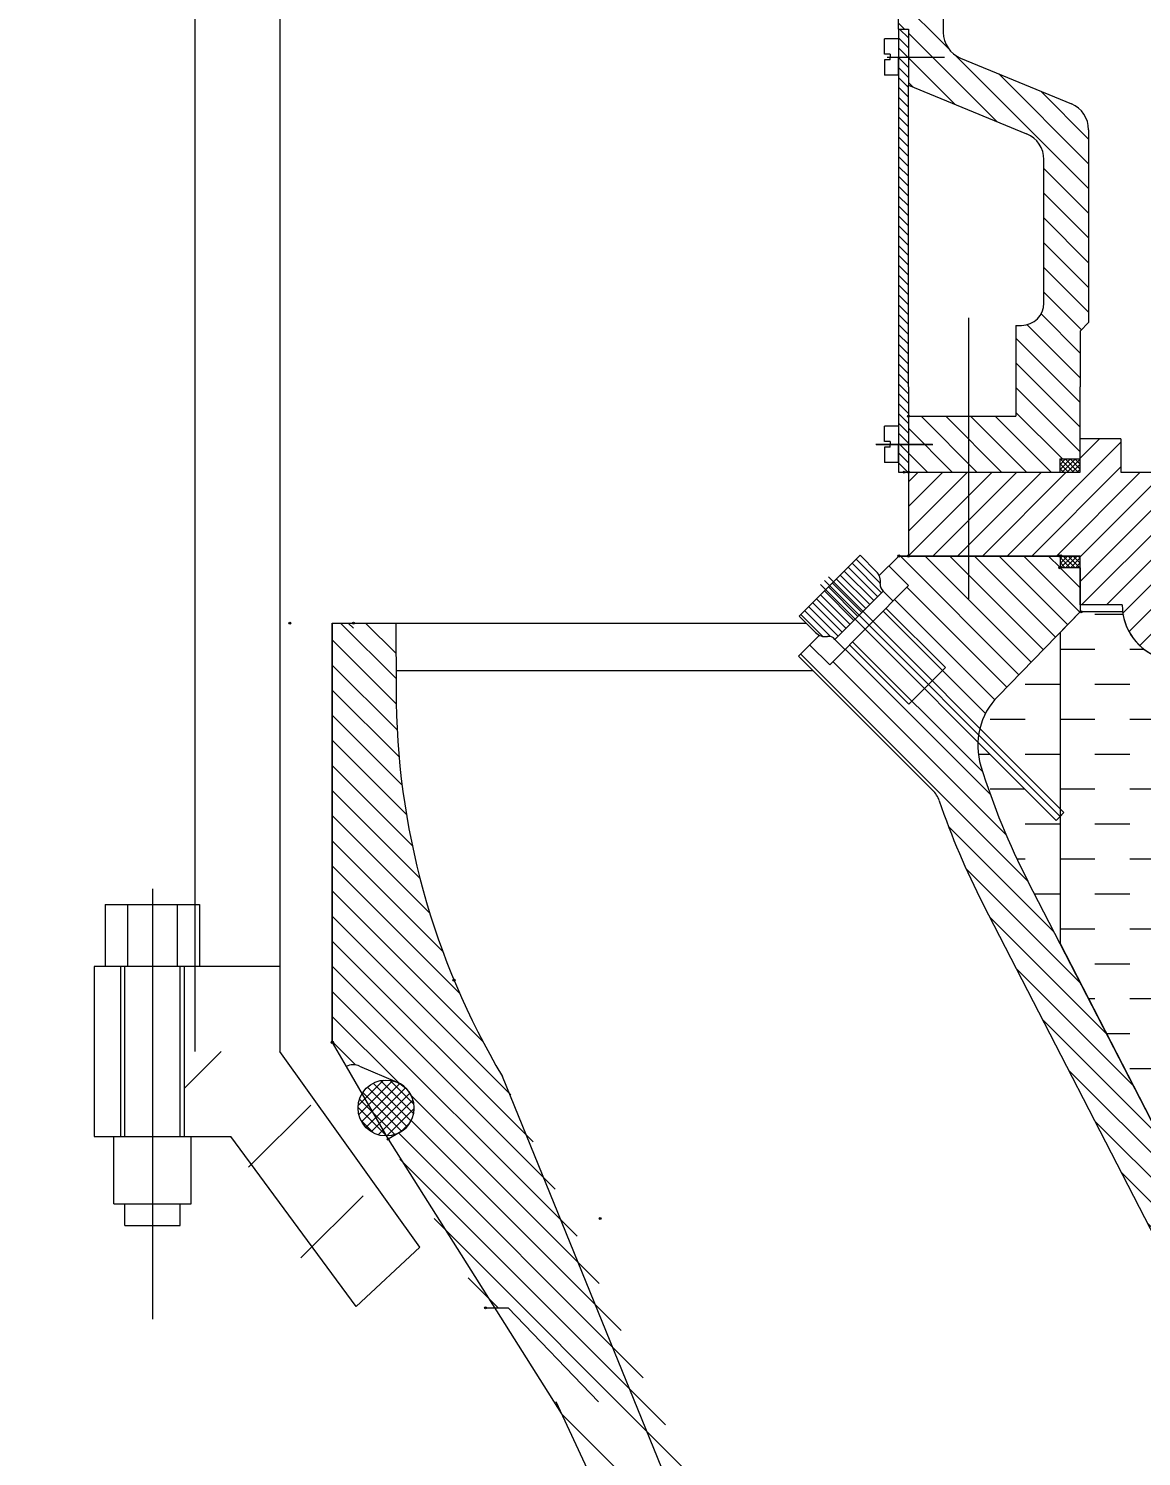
# Model space of a CAD drawing. Extents: x -51258 to 164715, y -112558 to 496610.
# Drawn here: x 73515 to 74039, y 47493 to 48165 of the extents above; entities that cross this region are included whole.
import ezdxf

# ---------------------------------------------------------------- set-up
doc = ezdxf.new("R2010")
doc.units = 0
doc.header["$LTSCALE"] = 1000
doc.header["$PDMODE"] = 32
doc.header["$PDSIZE"] = 1
doc.layers.add('细线0.15', color=4, linetype='Continuous', lineweight=15)
doc.styles.add('han', font='pdatxt.shx', dxfattribs={"width": 0.7, "bigfont": 'chinese.shx'})
doc.styles.add('图中的汉字和数字', font='njsyeng.shx', dxfattribs={"width": 0.7, "bigfont": 'njsychn.shx'})
doc.dimstyles.new('1比200(加大字号)', dxfattribs={"dimtxt": 700, "dimasz": 240, "dimexe": 240, "dimexo": 30, "dimgap": 20, "dimtad": 1, "dimdec": 0, "dimdsep": 46, "dimtxsty": '图中的汉字和数字', "dimblk": 'ARCHTICK', "dimcen": 2, "dimclrd": 3, "dimclre": 3, "dimclrt": 3, "dimadec": 0, "dimazin": 0, "dimtfac": 1, "dimtdec": 0, "dimtmove": 2, "dimatfit": 3, "dimldrblk": 'ARCHTICK', "dimfxl": 1000, "dimfxlon": 1, "dimarcsym": 0})
pattern_1 = [(45, (127077.1556, 218406.262), (-2.325992, 2.325992), []), (135, (127077.1556, 218406.262), (-2.325992, -2.325992), [])]
pattern_2 = [(135, (127057.1556, 218406.262), (-1.162996, -1.162996), []), (225, (127057.1556, 218406.262), (1.162996, -1.162996), [])]

# ---------------------------------------------------------------- blocks, each defined once
blk = doc.blocks.new('hhhhh')
at = {"layer": '细线0.15'}
h = blk.add_hatch(dxfattribs=at)
h.set_pattern_fill('ANSI31', color=10, scale=65.788988, angle=-90, style=0)
h.set_pattern_definition([(315, (125997.9726, 222820.645), (5.81498, 5.81498), [])])
h.paths.add_polyline_path([(127826.72, 221204.33), (127826.72, 220917.91), (127826.72, 220911.33), (127826.72, 220629.34), (127831.33, 220629.34), (127831.33, 220603.02), (127887, 220580.06, -0.303776), (127895.14, 220567.9), (127895.14, 220500.39, -0.414214), (127884.61, 220489.87), (127881.98, 220489.87), (127881.98, 220487.23), (127881.98, 220447.1), (127859.61, 220447.1), (127859.61, 220420.79), (127902.64, 220420.79), (127902.64, 220427), (127912.25, 220427), (127912.25, 220460.92), (127912.25, 220476.71), (127912.25, 220487.23), (127916.19, 220491.18), (127916.19, 220581.99, 0.303776), (127908.05, 220594.15), (127855.91, 220615.65, -0.303776), (127847.77, 220627.82), (127847.77, 220737.78, -0.129617), (127837.51, 220776.71), (127837.51, 220911.33), (127837.51, 220917.91), (127837.51, 221028.68), (127837.25, 221028.68), (127837.25, 221039.86), (127837.51, 221039.86), (127837.51, 221297.44), (127831.59, 221297.44), (127831.59, 221303.02), (127822.77, 221303.02), (127822.77, 221263.54), (127817.77, 221263.54), (127817.77, 221256.96), (127808.3, 221250.89), (127798.83, 221256.96), (127798.83, 221263.54), (127793.83, 221263.54), (127793.83, 221303.02), (127781.98, 221303.02), (127781.98, 221261.75, 0.343601), (127801.87, 221236.23, -0.343601)])
h.paths.add_polyline_path([(127859.61, 220420.79), (127859.61, 220447.1), (127831.33, 220447.1), (127831.33, 220420.79)])
h = blk.add_hatch(dxfattribs=at)
h.set_pattern_fill('ANSI31', color=10, scale=26.315595, angle=-90, style=0)
h.set_pattern_definition([(315, (125997.9726, 222820.645), (2.325992, 2.325992), [])])
h.paths.add_polyline_path([(127831.33, 220603.02), (127831.33, 220616.18), (127826.64, 220616.18), (127826.64, 220607.63), (127826.64, 220433.94), (127831.33, 220433.94), (127831.33, 220460.92)])
h.paths.add_polyline_path([(127831.33, 220629.34), (127826.64, 220629.34), (127826.64, 220616.18), (127831.33, 220616.18)])
h.paths.add_polyline_path([(127826.64, 220425.29), (127826.64, 220420.79), (127831.33, 220420.79), (127831.33, 220433.85), (127826.64, 220433.85)])
h = blk.add_hatch(dxfattribs=at)
h.set_pattern_fill('ANSI31', color=10, scale=65.788988, style=0)
h.set_pattern_definition([(45, (125997.9726, 222820.645), (-5.81498, 5.81498), [])])
h.paths.add_polyline_path([(127912.25, 220381.31), (127912.25, 220358.29), (127931.98, 220358.29, 0.330512), (127950.67, 220333.1), (127950.67, 220329.34), (127952.41, 220329.34), (127960.93, 220329.34), (127960.93, 220351.71), (127958.3, 220351.71), (127950.91, 220420.79), (127931.32, 220420.79), (127931.32, 220436.44), (127912.25, 220436.44), (127912.25, 220420.79), (127859.61, 220420.79), (127859.61, 220381.31)])
h.paths.add_polyline_path([(127831.33, 220381.31), (127859.61, 220381.31), (127859.61, 220420.79), (127849.09, 220420.79), (127831.33, 220420.79)])
h = blk.add_hatch(dxfattribs=at)
h.set_pattern_fill('ANSI37', color=10, scale=13.157798, angle=90, style=0)
h.set_pattern_definition(pattern_2)
h.paths.add_polyline_path([(127912.25, 220420.79), (127912.25, 220427), (127902.64, 220427), (127902.64, 220420.79)])
h = blk.add_hatch(dxfattribs=at)
h.set_pattern_fill('DASH', color=10, scale=131.577977, style=0)
h.set_pattern_definition([(0, (127438.188, 217920.872), (16.44725, 16.44725), [16.44725, -16.44725])])
edge = h.paths.add_edge_path()
edge.add_line((128028.03, 220212.24), (128059.35, 220212.24))
edge.add_line((128059.35, 220212.24), (128077.05, 220231.57))
edge.add_line((128077.05, 220231.57), (128054.45, 220250.88))
edge.add_line((128054.45, 220250.88), (128054.45, 220258.35))
edge.add_line((128054.45, 220258.35), (128068.82, 220258.35))
edge.add_line((128068.82, 220258.35), (128068.82, 220270.85))
edge.add_spline(control_points=[(128068.82, 220270.85), (128067.11, 220271.5), (128063.96, 220272.68), (128060.18, 220275.31), (128059.49, 220276.73)], knot_values=[0, 0, 0, 0, 4.434873, 8.138917, 8.138917, 8.138917, 8.138917], degree=3, periodic=0)
edge.add_line((128059.49, 220276.73), (128062.75, 220280.49))
edge.add_spline(control_points=[(128062.75, 220280.49), (128063.01, 220280.04), (128064.41, 220278.58), (128067.8, 220276.19), (128068.82, 220276.05)], knot_values=[1.316983, 1.316983, 1.316983, 1.316983, 2.593293, 5.593026, 5.593026, 5.593026, 5.593026], degree=3, periodic=0)
edge.add_line((128068.82, 220276.05), (128076.99, 220276.05))
edge.add_line((128076.99, 220276.05), (128076.99, 220284.47))
edge.add_line((128076.99, 220284.47), (128088.56, 220284.47))
edge.add_line((128088.56, 220284.47), (128100.13, 220284.47))
edge.add_line((128100.13, 220284.47), (128100.13, 220276.05))
edge.add_line((128100.13, 220276.05), (128103.03, 220276.05))
edge.add_line((128103.03, 220276.05), (128103.03, 220270.85))
edge.add_line((128103.03, 220270.85), (128112.24, 220270.85))
edge.add_line((128112.24, 220270.85), (128112.24, 220276.05))
edge.add_line((128112.24, 220276.05), (128118.82, 220276.05))
edge.add_line((128118.82, 220276.05), (128118.82, 220278.02))
edge.add_line((128118.82, 220278.02), (128118.82, 220278.02))
edge.add_line((128118.82, 220278.02), (128103.03, 220278.02))
edge.add_line((128103.03, 220278.02), (128103.03, 220371.45))
edge.add_line((128103.03, 220371.45), (128092.51, 220371.45))
edge.add_line((128092.51, 220371.45), (128092.51, 220387.23))
edge.add_line((128092.51, 220387.23), (128029.35, 220387.23))
edge.add_line((128029.35, 220387.23), (128029.35, 220400.39))
edge.add_line((128029.35, 220400.39), (128025.4, 220400.39))
edge.add_line((128025.4, 220400.39), (128025.4, 220366.18))
edge.add_line((128025.4, 220366.18), (128020.92, 220366.18))
edge.add_line((128020.92, 220366.18), (128020.92, 220358.29))
edge.add_arc((127994.6, 220358.29), 26.32, 276.32197, 360, ccw=False)
edge.add_line((127997.5, 220332.13), (127997.5, 220329.34))
edge.add_line((127997.5, 220329.34), (127995.77, 220329.34))
edge.add_line((127995.77, 220329.34), (127995.77, 220312.9))
edge.add_line((127995.77, 220312.9), (127974.09, 220312.9))
edge.add_line((127974.09, 220312.9), (127952.41, 220312.9))
edge.add_line((127952.41, 220312.9), (127952.41, 220329.34))
edge.add_line((127952.41, 220329.34), (127950.67, 220329.34))
edge.add_line((127950.67, 220329.34), (127950.67, 220333.1))
edge.add_arc((127958.3, 220358.29), 26.32, 187.18076, 253.1573, ccw=False)
edge.add_line((127932.19, 220355), (127912.24, 220355))
edge.add_line((127912.24, 220355), (127902.72, 220345.24))
edge.add_line((127902.72, 220345.24), (127902.72, 220262.37))
edge.add_line((127902.72, 220262.37), (127904.58, 220260.51))
edge.add_line((127904.58, 220260.51), (127902.72, 220258.65))
edge.add_line((127902.72, 220258.65), (127902.72, 220198.89))
edge.add_line((127902.72, 220198.89), (127972.13, 220064.15))
edge.add_arc((127977.98, 220067.17), 6.58, 207.25547, 326.96676)
edge.add_line((127983.49, 220063.58), (127987.32, 220069.47))
edge.add_line((127987.32, 220069.47), (127988.56, 220069.47))
edge.add_line((127988.56, 220069.47), (127988.56, 220093.82))
edge.add_line((127988.56, 220093.82), (127992.12, 220098.32))
edge.add_line((127992.12, 220098.32), (127992.12, 220105.66))
edge.add_line((127992.12, 220105.66), (127997.91, 220105.66))
edge.add_line((127997.91, 220105.66), (128028.03, 220143.82))
edge.add_line((128028.03, 220143.82), (128028.03, 220212.24))
h.paths.add_polyline_path([(127902.72, 220345.24), (127873.57, 220315.37, 0.135149), (127864.97, 220300.17), (127902.72, 220262.37)])
h.paths.add_polyline_path([(127902.72, 220258.65), (127900.86, 220256.79), (127864.01, 220293.68, 0.086957), (127865.45, 220282.41, 0.043847), (127887.59, 220228.26), (127902.72, 220198.89)])
edge = h.paths.add_edge_path()
edge.add_line((128266.19, 220355), (128266.19, 220278.02))
edge.add_line((128266.19, 220278.02), (128250.4, 220278.02))
edge.add_line((128250.4, 220278.02), (128250.4, 220276.05))
edge.add_line((128250.4, 220276.05), (128256.98, 220276.05))
edge.add_line((128256.98, 220276.05), (128256.98, 220270.85))
edge.add_line((128256.98, 220270.85), (128266.19, 220270.85))
edge.add_line((128266.19, 220270.85), (128266.19, 220276.05))
edge.add_line((128266.19, 220276.05), (128269.09, 220276.05))
edge.add_line((128269.09, 220276.05), (128269.09, 220284.47))
edge.add_line((128269.09, 220284.47), (128280.66, 220284.47))
edge.add_line((128280.66, 220284.47), (128292.24, 220284.47))
edge.add_line((128292.24, 220284.47), (128292.24, 220276.05))
edge.add_line((128292.24, 220276.05), (128300.4, 220276.05))
edge.add_spline(control_points=[(128300.4, 220276.05), (128301.43, 220276.19), (128304.81, 220278.58), (128306.22, 220280.04), (128306.48, 220280.49)], knot_values=[1.316983, 1.316983, 1.316983, 1.316983, 4.316716, 5.593026, 5.593026, 5.593026, 5.593026], degree=3, periodic=0)
edge.add_line((128306.48, 220280.49), (128309.74, 220276.73))
edge.add_spline(control_points=[(128309.74, 220276.73), (128309.04, 220275.31), (128305.27, 220272.68), (128302.12, 220271.5), (128300.4, 220270.85)], knot_values=[0, 0, 0, 0, 3.704043, 8.138917, 8.138917, 8.138917, 8.138917], degree=3, periodic=0)
edge.add_line((128300.4, 220270.85), (128300.4, 220258.35))
edge.add_line((128300.4, 220258.35), (128316.19, 220258.35))
edge.add_line((128316.19, 220258.35), (128316.19, 220250.88))
edge.add_line((128316.19, 220250.88), (128293.46, 220231.45))
edge.add_line((128293.46, 220231.45), (128303.36, 220219.87))
edge.add_line((128303.36, 220219.87), (128398.45, 220274.65))
edge.add_line((128398.45, 220274.65), (128398.45, 220355))
edge.add_line((128398.45, 220355), (128266.19, 220355))
h.paths.add_polyline_path([(128400.17, 220257.6), (128399.38, 220257.6), (128399.38, 220263.96), (128398.45, 220263.96), (128398.45, 220274.65), (128303.36, 220219.87), (128309.88, 220212.24), (128341.19, 220212.24), (128341.19, 220143.82), (128363.87, 220097.5, 0.28632), (128369.78, 220093.82), (128380.66, 220093.82), (128380.66, 220069.47), (128385.89, 220063.58, 0.575672), (128397.25, 220064.15), (128465.35, 220196.34), (128465.35, 220313.19), (128403.61, 220277.63), (128403.61, 220264.41), (128403.61, 220263.96), (128402.73, 220263.96), (128402.73, 220260.56), (128401.94, 220260.56), (128401.94, 220263.96), (128400.17, 220263.96)])
h.paths.add_polyline_path([(128403.61, 220355), (128403.61, 220277.63), (128465.35, 220313.19), (128465.35, 220347), (128457.35, 220355)])
h.paths.add_polyline_path([(128465.35, 220196.35), (128465.35, 220196.34), (128481.79, 220228.26, 0.044627), (128504.24, 220283.41, 0.277487), (128496.04, 220316.3), (128486.8, 220325.55), (128465.35, 220313.19)])
h.paths.add_polyline_path([(128486.8, 220325.55), (128465.35, 220347), (128465.35, 220313.19)])
h = blk.add_hatch(dxfattribs=at)
h.set_pattern_fill('ANSI31', color=10, scale=65.788988, angle=90, style=0)
h.set_pattern_definition([(135, (127057.156, 218406.262), (-5.81498, -5.81498), [])])
h.paths.add_polyline_path([(127912.24, 220375.79), (127902.72, 220375.79), (127902.72, 220381.31), (127826.8, 220381.31), (127822.15, 220376.66), (127831.43, 220367.42), (127820.75, 220356.69), (127848.72, 220328.84), (127847.33, 220327.44), (127867.64, 220307.23, -0.077013), (127873.57, 220315.37), (127912.24, 220355)])
h.paths.add_polyline_path([(127857.44, 220288.6), (127811.21, 220302.59), (127842.73, 220271.07, -0.11484), (127845.88, 220266, 0.036931), (127866.53, 220217.41), (127908.05, 220136.83), (127938.16, 220130.09), (127887.59, 220228.26, -0.041798), (127866.27, 220279.81)])
h.paths.add_polyline_path([(127803.58, 220339.45), (127794.29, 220330.12), (127784.85, 220339.37), (127779.64, 220334.16), (127811.21, 220302.59), (127857.44, 220288.6), (127832.94, 220312.99), (127831.55, 220311.59)])
h.paths.add_polyline_path([(127953.73, 220099.87), (127927.28, 220099.49), (127958.74, 220038.42), (127965.98, 220076.09)])
h.paths.add_polyline_path([(127938.16, 220130.09), (127908.05, 220136.83), (127927.28, 220099.49), (127953.73, 220099.87)])
h = blk.add_hatch(dxfattribs=at)
h.set_pattern_fill('ANSI37', color=10, scale=13.157798, angle=90, style=0)
h.set_pattern_definition(pattern_2)
h.paths.add_polyline_path([(127902.72, 220381.31), (127902.72, 220375.79), (127912.25, 220375.79), (127912.25, 220381.31)])
h = blk.add_hatch(dxfattribs=at)
h.set_pattern_fill('ANSI31', color=10, scale=2.63156, angle=90, style=0)
h.set_pattern_definition([(135, (129969.349, 217947.935), (-5.90802, -5.90802), [])])
h.paths.add_polyline_path([(127804.97, 220340.84), (127803.58, 220339.45), (127831.55, 220311.59), (127832.94, 220312.99)])
h.paths.add_polyline_path([(127820.75, 220356.69), (127819.36, 220355.3), (127847.33, 220327.44), (127848.72, 220328.84)])
h = blk.add_hatch(dxfattribs=at)
h.set_pattern_fill('ANSI31', color=10, scale=15, style=0)
h.set_pattern_definition([(45, (87694.507, 224292.03), (-33.67596, 33.67596), [])])
h.paths.add_polyline_path([(127535.33, 220148.02), (127490.33, 220148.02), (127490.33, 220108.02), (127512.23, 220108.02), (127558.42, 220028.02), (127588.47, 220028.02), (127588.47, 220055.97)])
h = blk.add_hatch(dxfattribs=at)
h.set_pattern_fill('ANSI37', color=10, scale=26.315595, style=0)
h.set_pattern_definition(pattern_1)
h.paths.add_polyline_path([(127573.99, 220128.19), (127585.46, 220108.32, 0.41061), (127598.46, 220121.47, 0.762445)])
h = blk.add_hatch(dxfattribs=at)
h.set_pattern_fill('ANSI37', color=10, scale=26.315595, style=0)
h.set_pattern_definition(pattern_1)
h.paths.add_polyline_path([(127573.99, 220128.19, 0.134787), (127572.14, 220121.47, 0.417827), (127585.46, 220108.32)])
at = {"layer": '细线0.15', "color": 10}
for p, q in [((127495.31, 221475.74), (127495.31, 220148.02)), ((127535.31, 221475.74), (127535.31, 220148.02)), ((127826.72, 220629.34), (127826.72, 220911.33)), ((127847.77, 220776.71), (127847.77, 220627.82)), ((127826.64, 220629.34), (127826.64, 220420.85)), ((127826.72, 220629.34), (127826.72, 220632.24)), ((127826.72, 220629.34), (127831.33, 220629.34)), ((127831.33, 220629.34), (127831.33, 220603.02)), ((127820.06, 220617.5), (127820.06, 220624.73)), ((127826.64, 220624.73), (127820.06, 220624.73)), ((127826.64, 220624.73), (127826.64, 220616.18)), ((127822.7, 220617.5), (127820.06, 220617.5)), ((127820.06, 220614.86), (127820.06, 220607.63)), ((127822.7, 220614.86), (127820.06, 220614.86)), ((127821.28, 220616.18), (127848.36, 220616.18)), ((127822.7, 220617.5), (127822.7, 220616.18)), ((127822.7, 220614.86), (127822.7, 220616.18)), ((127826.64, 220607.63), (127826.64, 220616.18)), ((127855.91, 220615.65), (127908.05, 220594.15)), ((127826.64, 220607.63), (127820.06, 220607.63)), ((127831.33, 220460.92), (127831.33, 220603.02)), ((127831.33, 220603.02), (127887, 220580.06)), ((127916.19, 220581.99), (127916.19, 220491.18)), ((127895.14, 220500.39), (127895.14, 220567.9)), ((127859.61, 220493.44), (127859.61, 220443.64)), ((127881.98, 220489.87), (127884.61, 220489.87)), ((127881.98, 220489.87), (127881.98, 220487.23)), ((127881.98, 220487.23), (127881.98, 220447.1)), ((127916.19, 220491.18), (127912.25, 220487.23)), ((127912.25, 220487.23), (127912.25, 220466.5)), ((127859.61, 220480.85), (127859.61, 220361.19)), ((127912.25, 220476.71), (127912.25, 220460.92)), ((127831.33, 220460.92), (127831.33, 220381.31)), ((127912.25, 220420.79), (127912.25, 220460.92)), ((127831.33, 220447.1), (127881.98, 220447.1)), ((127826.64, 220442.4), (127820.06, 220442.4)), ((127820.06, 220435.16), (127820.06, 220442.4)), ((127826.64, 220442.4), (127826.64, 220433.85)), ((127816.04, 220433.94), (127842.74, 220433.94)), ((127816.1, 220433.85), (127842.82, 220433.85)), ((127822.7, 220435.16), (127820.06, 220435.16)), ((127822.7, 220435.16), (127822.7, 220433.85)), ((127822.7, 220432.53), (127822.7, 220433.85)), ((127826.64, 220425.29), (127826.64, 220433.85)), ((127931.32, 220436.44), (127912.25, 220436.44)), ((127931.32, 220436.44), (127931.32, 220420.79)), ((127822.7, 220432.53), (127820.06, 220432.53)), ((127820.06, 220432.53), (127820.06, 220425.29)), ((127902.64, 220427), (127902.64, 220420.79)), ((127902.64, 220427), (127912.25, 220427)), ((127826.64, 220425.29), (127820.06, 220425.29)), ((127826.64, 220420.79), (127912.25, 220420.79)), ((127849.09, 220420.79), (127912.25, 220420.79)), ((127931.32, 220420.79), (127985.4, 220420.79)), ((127808.53, 220381.66), (127779.87, 220353)), ((127806.67, 220379.8), (127818.11, 220368.34)), ((127808.53, 220381.66), (127816.25, 220373.93)), ((127826.8, 220381.31), (127817.55, 220372.07)), ((127912.25, 220381.31), (127826.8, 220381.31)), ((127826.8, 220381.31), (127912.25, 220381.31)), ((127912.25, 220381.31), (127831.33, 220381.31)), ((127912.25, 220381.31), (127902.72, 220381.31)), ((127902.72, 220381.31), (127902.72, 220375.79)), ((127902.72, 220381.31), (127912.25, 220381.31)), ((127912.25, 220358.29), (127912.25, 220381.31)), ((127801.09, 220374.22), (127814.97, 220360.32)), ((127802.95, 220376.08), (127816.83, 220362.18)), ((127804.81, 220377.94), (127818.69, 220364.04)), ((127822.11, 220376.7), (127831.43, 220367.42)), ((127912.25, 220375.79), (127902.72, 220375.79)), ((127912.24, 220375.79), (127912.24, 220355)), ((127789.92, 220367.85), (127900.86, 220256.79)), ((127791.79, 220369.71), (127902.72, 220258.65)), ((127793.64, 220366.78), (127807.52, 220352.88)), ((127793.65, 220371.57), (127904.58, 220260.51)), ((127831.43, 220367.42), (127794.29, 220330.12)), ((127795.5, 220368.64), (127809.38, 220354.74)), ((127797.36, 220370.5), (127811.24, 220356.6)), ((127799.22, 220372.36), (127813.1, 220358.46)), ((127786.19, 220359.35), (127800.07, 220345.44)), ((127788.05, 220361.21), (127801.93, 220347.3)), ((127789.91, 220363.06), (127803.79, 220349.16)), ((127791.77, 220364.92), (127805.65, 220351.02)), ((127796.66, 220342.04), (127819.48, 220364.83)), ((127819.48, 220364.83), (127824.19, 220360.12)), ((127779.87, 220353), (127787.57, 220345.29)), ((127780.6, 220353.77), (127790.85, 220343.5)), ((127782.46, 220355.63), (127794.71, 220343.36)), ((127784.32, 220357.49), (127798.2, 220343.58)), ((127819.36, 220355.3), (127867.64, 220307.23)), ((127820.75, 220356.69), (127848.72, 220328.84)), ((127820.75, 220356.69), (127820.75, 220356.69)), ((127912.24, 220355), (127873.57, 220315.37)), ((127912.24, 220355), (127902.72, 220345.24)), ((127932.19, 220355), (127912.24, 220355)), ((127932.19, 220355), (127912.24, 220355)), ((127931.98, 220358.29), (127912.25, 220358.29)), ((127560.01, 220152.37), (127560.03, 220349.73)), ((127560.03, 220349.73), (127663.41, 220349.73)), ((127560.03, 220349.73), (127560.03, 220152.37)), ((127590.06, 220323.59), (127563.92, 220349.73)), ((127570.02, 220347.27), (127567.55, 220349.73)), ((127570.01, 220349.73), (127783.13, 220349.73)), ((127570.01, 220349.73), (127762.02, 220349.73)), ((127590.04, 220335.43), (127575.73, 220349.73)), ((127590.01, 220349.73), (127590.07, 220318.16)), ((127667.51, 220349.73), (127716.73, 220349.73)), ((127669.75, 220349.73), (127715.61, 220349.73)), ((127721.57, 220349.73), (127762.02, 220349.73)), ((127590.13, 220311.71), (127560.03, 220341.81)), ((127789.45, 220343.97), (127779.64, 220334.16)), ((127784.85, 220339.37), (127794.29, 220330.12)), ((127795.94, 220342.77), (127801.37, 220337.33)), ((127803.58, 220339.45), (127831.55, 220311.59)), ((127804.97, 220340.84), (127866.27, 220279.81)), ((127902.72, 220345.24), (127902.72, 220262.37)), ((127902.72, 220344.62), (127902.72, 220198.89)), ((127779.64, 220334.16), (127842.73, 220271.07)), ((127590.56, 220299.46), (127560.03, 220329.99)), ((127590.05, 220327.37), (127684.15, 220327.37)), ((127664.15, 220327.37), (127786.43, 220327.37)), ((127848.72, 220328.84), (127831.55, 220311.59)), ((127591.46, 220286.74), (127560.03, 220318.18)), ((127592.89, 220273.5), (127560.03, 220306.36)), ((127594.92, 220259.65), (127560.03, 220294.54)), ((127597.66, 220245.09), (127560.03, 220282.73)), ((127601.26, 220229.68), (127560.03, 220270.91)), ((127605.93, 220213.2), (127560.03, 220259.1)), ((127900.86, 220256.79), (127904.58, 220260.51)), ((127902.72, 220262.37), (127904.58, 220260.51)), ((127904.58, 220260.51), (127902.72, 220258.65)), ((127902.72, 220258.65), (127902.72, 220198.89)), ((127611.98, 220195.33), (127560.03, 220247.28)), ((127619.95, 220175.54), (127560.03, 220235.46)), ((127475.33, 220224.66), (127475.33, 220022.12)), ((127972.13, 220064.15), (127887.59, 220228.26)), ((127630.92, 220152.75), (127560.03, 220223.65)), ((127453.12, 220217.24), (127497.54, 220217.24)), ((127453.12, 220217.24), (127453.12, 220188.02)), ((127463.62, 220217.24), (127463.62, 220188.02)), ((127487.04, 220217.24), (127487.04, 220188.02)), ((127497.54, 220217.24), (127497.54, 220188.02)), ((127644.17, 220127.69), (127560.03, 220211.83)), ((128049.16, 219862.9), (127866.53, 220217.41)), ((127654.55, 220105.49), (127560.03, 220200.01)), ((127902.72, 220198.89), (127972.13, 220064.15)), ((127535.33, 220188.02), (127447.83, 220188.02)), ((127447.83, 220188.02), (127447.83, 220148.02)), ((127460.33, 220188.02), (127460.33, 220108.02)), ((127462.33, 220108.02), (127462.33, 220188.02)), ((127488.33, 220108.02), (127488.33, 220188.02)), ((127490.33, 220188.02), (127490.33, 220108.02)), ((127664.94, 220083.29), (127560.03, 220188.2)), ((127675.32, 220061.09), (127560.03, 220176.38)), ((127591.36, 220133.23), (127560.03, 220164.57)), ((127571.02, 220141.76), (127560.03, 220152.75)), ((127560.03, 220152.37), (127566.61, 220140.97)), ((127447.83, 220148.02), (127447.83, 220108.02)), ((127601.31, 220055.97), (127535.33, 220148.02)), ((127566.61, 220140.97), (127586.34, 220106.79)), ((127572.9, 220141.13), (127590.55, 220133.61)), ((127774.77, 219805.73), (127640.13, 220136.32)), ((127685.7, 220038.89), (127597.22, 220127.37)), ((127696.09, 220016.69), (127597.22, 220115.56)), ((127447.83, 220108.02), (127512.23, 220108.02)), ((127457.13, 220076.29), (127457.13, 220108.02)), ((127493.52, 220076.29), (127493.52, 220108.02)), ((127571.26, 220028.02), (127512.23, 220108.02)), ((127592.04, 220110.08), (127586.34, 220106.79)), ((127586.34, 220106.79), (127668.01, 219977.51)), ((127706.47, 219994.49), (127591.31, 220109.65)), ((127716.86, 219972.29), (127591.79, 220097.36)), ((127457.13, 220076.29), (127493.52, 220076.29)), ((127462.33, 220066.17), (127462.33, 220076.29)), ((127488.33, 220066.17), (127488.33, 220076.29)), ((127462.33, 220066.17), (127488.33, 220066.17)), ((127727.24, 219950.09), (127607.93, 220069.4)), ((127571.26, 220028.02), (127601.31, 220055.97)), ((127638.15, 220027.37), (127624.07, 220041.45)), ((127632.2, 220027.37), (127642.9, 220027.37)), ((127642.9, 220027.37), (127685.39, 219983.08)), ((127744.5, 219814.48), (127665.39, 219983.08)), ((127717.63, 219927.89), (127668.01, 219977.51))]:
    blk.add_line(p, q, dxfattribs=at)
blk.add_circle((127585.3, 220121.47), 13.16, dxfattribs=at)
for centre, radius, start, end in [((127860.93, 220627.82), 13.16, 180, 247.59016), ((127903.04, 220581.99), 13.16, 0, 67.59016), ((127881.98, 220567.9), 13.16, 0, 67.59016), ((127884.61, 220500.39), 10.53, 270, 0), ((127811.6, 220369.28), 6.58, 350.9898, 44.95449), ((127821.62, 220367.69), 3.57, 170.9898, 233.2039), ((127958.3, 220358.29), 26.32, 180, 253.1573), ((127958.3, 220358.29), 26.32, 187.18076, 253.1573), ((127792.22, 220349.94), 6.58, 224.95449, 278.91917), ((127793.8, 220339.91), 3.57, 36.70507, 98.91917), ((127945.33, 220318.16), 355.26, 180, 210.78564), ((127896.87, 220292.15), 32.89, 135.10175, 197.21302), ((128184.69, 220381.31), 334.21, 197.21302, 207.25547), ((127833.43, 220261.76), 13.16, 18.79544, 45), ((128184.69, 220381.31), 357.89, 198.79544, 207.25547), ((127569.9, 220135.28), 6.58, 62.85004, 120), ((127585.46, 220121.47), 13.16, 300, 67.27379)]:
    blk.add_arc(centre, radius, start, end, dxfattribs=at)
for p in [(127831.33, 220447.1), (127829.35, 220420.79), (127831.33, 220420.79), (127831.33, 220420.79), (127826.8, 220381.31), (127826.8, 220381.31), (127826.8, 220381.31), (127826.8, 220381.31), (127826.8, 220381.31), (127826.8, 220381.31), (127826.8, 220381.31), (127826.8, 220381.31), (127831.33, 220381.31), (127831.33, 220381.31), (127831.33, 220381.31), (127902.72, 220381.31), (127903.11, 220381.31), (127903.11, 220381.31), (127902.72, 220375.79), (127912.58, 220355), (127540.03, 220349.73), (127540.03, 220349.73), (127540.03, 220349.73), (127540.03, 220349.73), (127540.03, 220349.73), (127540.03, 220349.73), (127540.03, 220349.73), (127540.03, 220349.73), (127570.01, 220349.73), (127570.01, 220349.73), (127617.35, 220181.62), (127560.03, 220152.37), (127560.03, 220152.37), (127586.34, 220106.79), (127686.14, 220069.47), (127632.2, 220027.37), (127632.2, 220027.37)]:
    blk.add_point(p, dxfattribs=at)
blk = doc.blocks.new('_ArchTick')
at = {"color": 0, "linetype": 'ByBlock', "const_width": 0.4}
blk.add_lwpolyline([(-0.5, -0.5), (0.5, 0.5)], dxfattribs=at)
blk = doc.blocks.new('*D249')
at = {"color": 3, "lineweight": -2, "transparency": 16777216}
for p, q in [((60733.01, 54055.1), (60733.01, 55295.1)), ((79732.94, 54055.1), (79732.94, 55295.1)), ((60733.01, 55055.1), (79732.94, 55055.1))]:
    blk.add_line(p, q, dxfattribs=at)
at = {"layer": 'Defpoints', "color": 0, "transparency": 16777216}
for p in [(79732.94, 55055.1), (60733.01, 45856.12), (79732.94, 44007.86)]:
    blk.add_point(p, dxfattribs=at)
at = {"color": 3, "lineweight": -2, "transparency": 16777216, "xscale": 240, "yscale": 240, "zscale": 240, "rotation": 180}
blk.add_blockref('_ArchTick', (60733.01, 55055.1), dxfattribs=at)
at = {"color": 3, "lineweight": -2, "transparency": 16777216, "xscale": 240, "yscale": 240, "zscale": 240}
blk.add_blockref('_ArchTick', (79732.94, 55055.1), dxfattribs=at)
at = {"color": 3, "transparency": 16777216, "insert": (70232.98, 55425.1), "char_height": 700, "attachment_point": 5, "style": 'han'}
blk.add_mtext('19000', dxfattribs=at)
blk = doc.blocks.new('*D252')
at = {"color": 3, "lineweight": -2, "transparency": 16777216}
for p, q in [((40332.98, 55133.84), (40332.98, 56373.84)), ((105132.98, 55133.84), (105132.98, 56373.84)), ((40332.98, 56133.84), (105132.98, 56133.84))]:
    blk.add_line(p, q, dxfattribs=at)
at = {"layer": 'Defpoints', "color": 0, "transparency": 16777216}
for p in [(105132.98, 56133.84), (105132.98, 46491.91), (40332.98, 45802.94)]:
    blk.add_point(p, dxfattribs=at)
at = {"color": 3, "lineweight": -2, "transparency": 16777216, "xscale": 240, "yscale": 240, "zscale": 240, "rotation": 180}
blk.add_blockref('_ArchTick', (40332.98, 56133.84), dxfattribs=at)
at = {"color": 3, "lineweight": -2, "transparency": 16777216, "xscale": 240, "yscale": 240, "zscale": 240}
blk.add_blockref('_ArchTick', (105132.98, 56133.84), dxfattribs=at)
at = {"color": 3, "transparency": 16777216, "insert": (72732.98, 56503.84), "char_height": 700, "attachment_point": 5, "style": 'han'}
blk.add_mtext('64800', dxfattribs=at)

msp = doc.modelspace()

# ---------------------------------------------------------------- block references
msp.add_blockref('hhhhh', (-53901.63, -172464.65))

# ---------------------------------------------------------------- dimensions: what is measured, and where the dimension line sits
for base, p1, p2, picture, middle in [((105132.98, 56133.84), (40332.98, 45802.94), (105132.98, 46491.91), '*D252', (72732.98, 56503.84)), ((79732.94, 55055.1), (60733.01, 45856.12), (79732.94, 44007.86), '*D249', (70232.98, 55425.1))]:
    dim = msp.add_linear_dim(base=base, p1=p1, p2=p2, dimstyle='1比200(加大字号)', override={"dimtxsty": 'han'})
    dim.commit()
    dim.dimension.update_dxf_attribs({"geometry": picture, "text_midpoint": middle})

doc.saveas('drawing.dxf')
